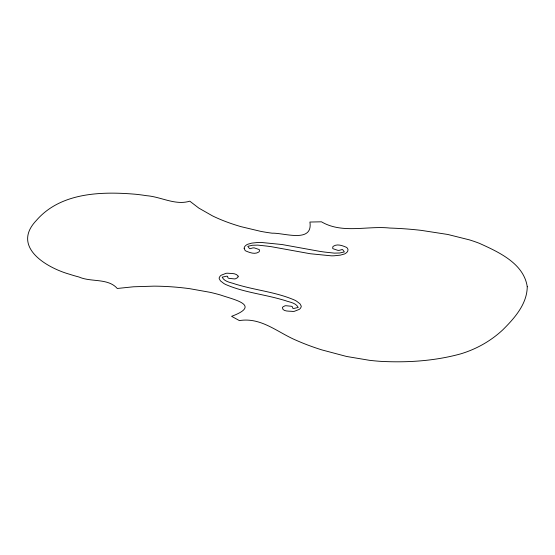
<?xml version="1.0" encoding="UTF-8"?>
<svg xmlns="http://www.w3.org/2000/svg" width="555" height="555" viewBox="0 0 555 555"><rect width="100%" height="100%" fill="white"/><g stroke="black" fill="none" stroke-linecap="round" stroke-linejoin="round"><path stroke-width="0.83" d="M238.178 276.182L237.977 277.042A11.828 4.773 5.4 0 1 237.505 277.68L235.584 278.749A4.842 1.956 5.4 0 1 234.599 278.929L228.986 278.374A3.476 1.401 5.4 0 1 227.925 277.791L227.578 276.293L227.113 276.251A3.774 1.519 5.4 0 0 226.315 276.23L222.16 277.181C224.615 282.037 230.866 282.363 235.389 284.125A113.421 45.774 5.4 0 0 239.6 285.332C257.825 290.508 277.056 292.485 294.552 300.075A24.684 9.962 5.4 0 1 296.536 301.15L299.971 303.786L301.199 306.02A14.229 5.744 5.4 0 1 301.136 306.991L300.442 308.254A20.563 8.297 5.4 0 1 299.207 309.406L294.386 311.306A7.375 2.976 5.4 0 1 292.957 311.431C289.856 310.911 282.391 311.986 282.419 307.602A11.828 4.773 5.4 0 1 282.89 306.957L284.812 305.895A4.842 1.956 5.4 0 1 285.797 305.708L291.41 306.263A3.476 1.401 5.4 0 1 292.471 306.846L292.818 308.351L293.283 308.393A3.774 1.519 5.4 0 0 294.081 308.407L298.236 307.456C295.78 302.6 289.53 302.274 285.006 300.512A113.421 45.774 5.4 0 0 280.795 299.311C262.57 294.136 243.34 292.152 225.843 284.569A24.684 9.962 5.4 0 1 223.852 283.494L220.425 280.851L219.197 278.617A14.229 5.744 5.4 0 1 219.26 277.646L219.953 276.383A20.563 8.297 5.4 0 1 221.188 275.231L226.01 273.337A7.375 2.976 5.4 0 1 227.439 273.206C230.88 273.629 236.146 272.873 238.178 276.182M244.138 248.286L245.06 250.402A7.375 2.976 5.4 0 0 245.893 250.999C249.771 252.629 254.884 254.676 258.755 252.025A11.828 4.773 5.4 0 0 259.331 251.408L259.483 249.979A4.842 1.956 5.4 0 0 259.046 249.493L254.308 247.898A3.476 1.401 5.4 0 0 252.733 247.932L249.972 248.737A3.774 1.519 5.4 0 1 249.382 248.467L247.801 246.316L252.47 245.254L257.798 245.116L266.976 246.108A113.421 45.774 5.4 0 1 271.645 246.753L310.203 253.732L331.3 255.834A24.684 9.962 5.4 0 0 334.221 255.779L340.381 255.133L344.419 253.996A14.229 5.744 5.4 0 0 345.744 253.288L347.048 252.15A20.563 8.297 5.4 0 0 347.812 250.902L347.992 249.368L347.097 247.849A7.375 2.976 5.4 0 0 346.264 247.252C342.386 245.622 337.274 243.576 333.409 246.226A11.828 4.773 5.4 0 0 332.827 246.843L332.674 248.272A4.842 1.956 5.4 0 0 333.111 248.758L337.856 250.354A3.476 1.401 5.4 0 0 339.424 250.319L342.185 249.514A3.774 1.519 5.4 0 1 342.775 249.785L344.364 251.935L339.688 252.997L334.36 253.129L325.188 252.136A113.421 45.774 5.4 0 1 320.512 251.498L281.954 244.519L260.857 242.417A24.684 9.962 5.4 0 0 257.936 242.466L251.776 243.118L247.738 244.255A14.229 5.744 5.4 0 0 246.413 244.963L245.109 246.101A20.563 8.297 5.4 0 0 244.346 247.35L244.138 248.286M527.25 286.741C527.049 304.182 514.388 318.341 502.684 329.941C490.766 341.048 476.239 349.213 460.643 353.882C434.94 360.965 407.925 362.727 381.368 361.395A91.2 36.803 5.4 0 1 369.47 360.313L346.521 356.456L321.872 349.907A155.816 62.881 5.4 0 1 306.679 344.627A152.68 61.612 5.4 0 1 296.425 340.395C277.687 332.556 261.343 317.037 239.399 320.596L231.595 316.329C261.585 305.146 234.134 299.769 220.779 295.087A88.516 35.721 5.4 0 0 210.04 292.312L189.678 288.676A114.323 46.134 5.4 0 0 153.999 286.144L133.45 286.789L117.271 288.475C108.024 277.882 90.978 282.377 78.963 276.994A80.35 32.426 5.4 0 1 69.458 274.219C46.655 267.739 11.038 246.913 36.352 220.46C60.655 192.321 101.551 191.322 135.864 194.278A80.35 32.426 5.4 0 1 146.499 195.686C160.985 196.734 175.151 205.648 189.796 201.174L198.822 208.097L212.399 215.833A114.323 46.134 5.4 0 0 241.161 226.697L260.683 231.352A88.516 35.721 5.4 0 0 272.186 233.197C283.605 232.663 313.214 243.576 309.912 222.049L321.463 221.806C342.289 234.043 367.091 225.628 389.749 228.05A152.68 61.612 5.4 0 1 402.979 228.702A155.816 62.881 5.4 0 1 421.183 230.36L447.843 234.481L469.502 239.892A91.2 36.803 5.4 0 1 479.43 243.347C498.695 252.074 523.795 263.41 527.25 286.741"/></g></svg>
